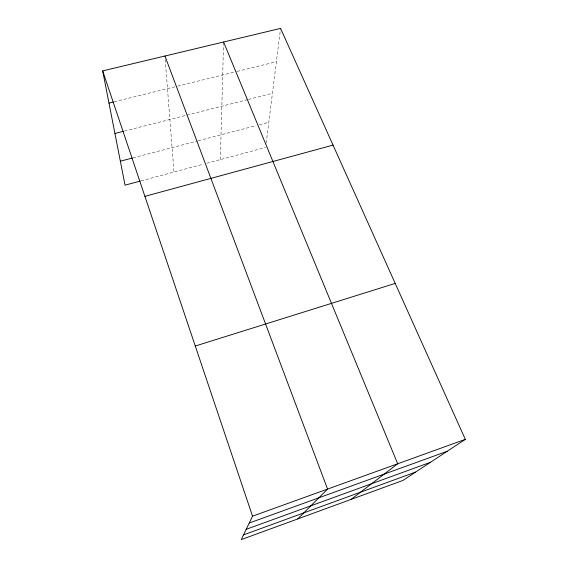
<?xml version="1.0" encoding="UTF-8"?>
<svg xmlns="http://www.w3.org/2000/svg" width="568" height="568" viewBox="0 0 568 568"><rect width="100%" height="100%" fill="white"/><g stroke="black" fill="none" stroke-linecap="round" stroke-linejoin="round"><path stroke-width="0.43" stroke-dasharray="2.84 2.13" d="M220.349 159.594L223.593 42.011M266.207 143.093L280.564 28.4M141.07 180.865L203.486 164.117M206.858 163.215L265.668 147.431M133.068 157.854L197.401 140.999M198.239 140.779L256.019 125.634M259.427 124.74L268.813 122.276M124.371 131.073L247.563 99.663M248.415 99.443L272.441 93.322M114.147 101.814L176.826 86.322M177.677 86.116L236.323 71.618M237.175 71.412L276.396 61.72M165.224 59.548L173.971 172.033"/><path stroke-width="0.85" d="M102.68 70.893L252.54 516.17L241.258 539.6L402.868 480.464L465.32 439.362L280.564 28.4L102.68 70.893L125.045 185.161L140.225 181.085M297.731 518.939L327.558 489.091L164.947 56.019M351.017 499.442L397.692 463.772L223.593 42.011M243.53 534.886L415.57 472.107M246.214 529.312L430.516 462.274M252.54 516.17L465.32 439.362M249.238 523.029L447.222 451.269M195.278 346.033L395.207 283.404M144.904 196.358L333.033 145.117M120.352 161.191L132.223 158.082M114.928 133.48L123.512 131.293M108.978 103.092L113.281 102.027"/></g></svg>
